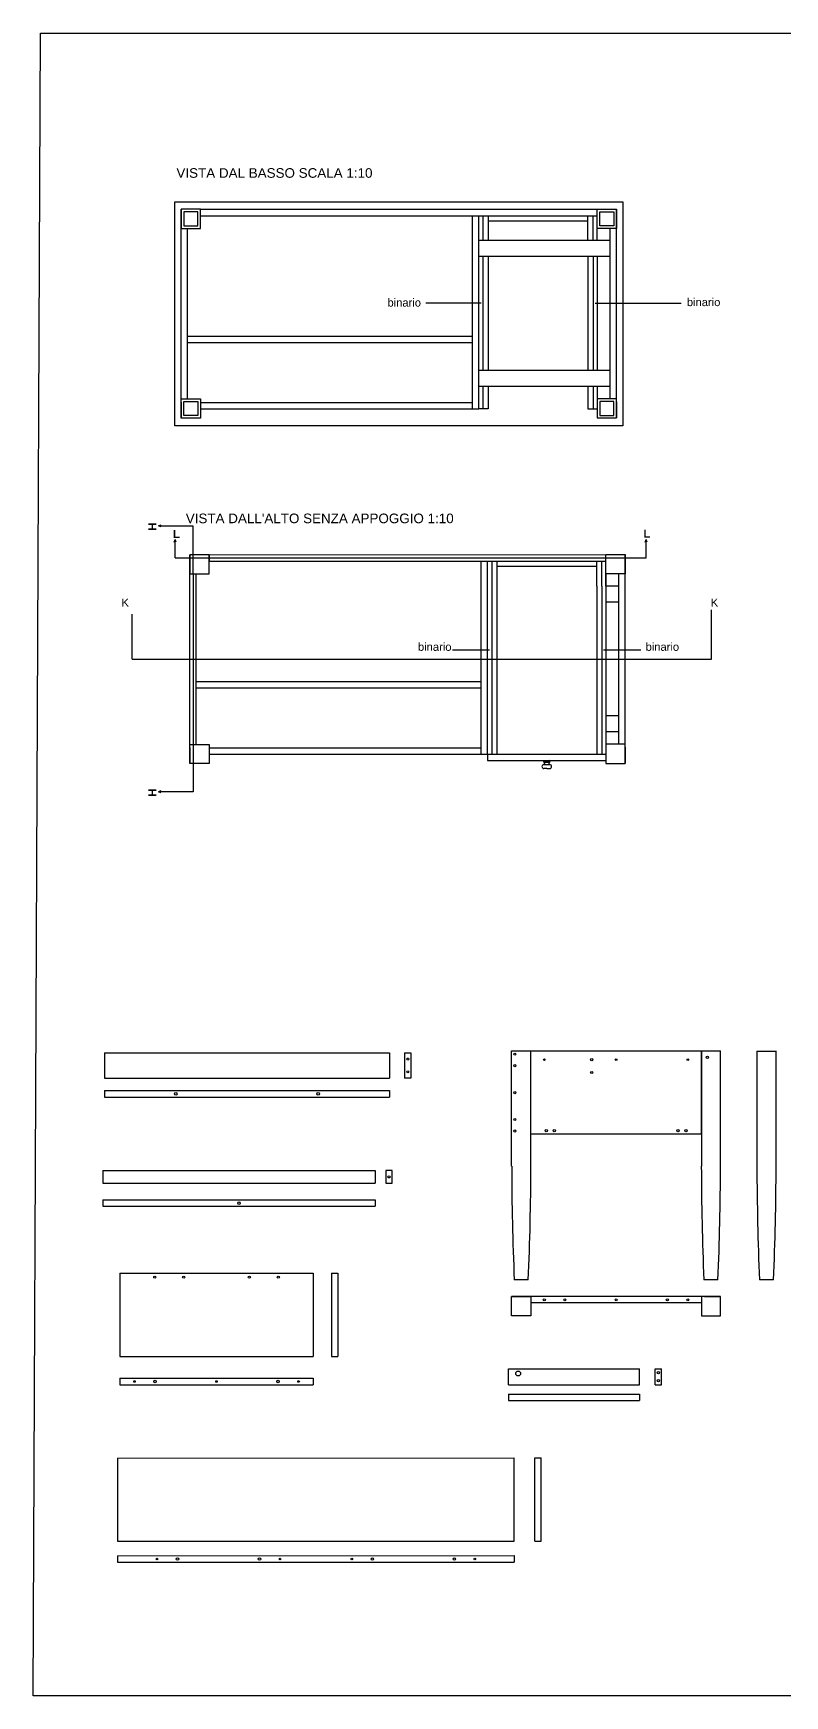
# Model space of a CAD drawing. Header units: millimetres. Extents: x 233 to 6102, y 2 to 2508.
# Drawn here: x 5542 to 5777, y 1817 to 2336 of the extents above; entities that cross this region are included whole.
import ezdxf

# ---------------------------------------------------------------- set-up
doc = ezdxf.new("R2010")
doc.units = ezdxf.units.MM
for name, color, linetype in [('ALTRE LINEE', 70, 'Continuous'), ('G-ANNO-GEOMETRY', 7, 'Continuous'), ('G-ANNO-SYSTEM', 7, 'Continuous'), ('LINEE SEZIONE', 129, 'Continuous'), ('PDF _Geometria', 7, 'Continuous'), ('Viti', 3, 'Continuous')]:
    doc.layers.add(name, color=color, linetype=linetype)
doc.styles.add('ARIAL-BOLD', font='')
doc.styles.get("Standard").update_dxf_attribs({"font": 'arial.ttf'})
doc.styles.get('ARIAL-BOLD').set_extended_font_data('Arial', bold=True)

msp = doc.modelspace()

# ---------------------------------------------------------------- hatches: boundary and pattern name
at = {"layer": 'LINEE SEZIONE'}
h = msp.add_hatch(color=256, dxfattribs=at)
h.dxf.hatch_style = 1
h.paths.add_polyline_path([(5581.9, 2182.01), (5581.9, 2182.63), (5581.14, 2182.32)])
h = msp.add_hatch(color=256, dxfattribs=at)
h.dxf.hatch_style = 1
h.paths.add_polyline_path([(5586.05, 2177.32), (5586.66, 2177.32), (5586.35, 2178.07)])
h = msp.add_hatch(color=256, dxfattribs=at)
h.dxf.hatch_style = 1
h.paths.add_polyline_path([(5733.17, 2177.32), (5733.78, 2177.32), (5733.47, 2178.07)])
h = msp.add_hatch(color=256, dxfattribs=at)
h.dxf.hatch_style = 1
h.paths.add_polyline_path([(5581.9, 2098.92), (5581.9, 2099.53), (5581.14, 2099.23)])

# ---------------------------------------------------------------- linework, layer by layer
at = {"layer": 'ALTRE LINEE'}
for p, q in [((5586.22, 2283.65), (5726.22, 2283.65)), ((5586.22, 2213.65), (5586.22, 2283.65)), ((5586.22, 2283.65), (5586.22, 2283.65)), ((5586.22, 2283.65), (5586.22, 2283.65)), ((5588.22, 2276.24), (5588.22, 2281.27)), ((5594.22, 2281.27), (5718.22, 2281.32)), ((5724.22, 2276.29), (5724.22, 2281.32)), ((5726.22, 2283.65), (5726.22, 2213.65)), ((5588.22, 2220.95), (5588.22, 2276.24)), ((5590.22, 2222.02), (5590.22, 2275.27)), ((5594.22, 2279.27), (5718.22, 2279.27)), ((5679.22, 2218.95), (5679.22, 2279.27)), ((5681.22, 2218.95), (5681.22, 2279.27)), ((5682.52, 2279.27), (5682.52, 2271.48)), ((5684.12, 2279.27), (5684.12, 2271.48)), ((5684.12, 2277.67), (5715.32, 2277.67)), ((5715.32, 2271.48), (5715.32, 2279.27)), ((5716.92, 2271.48), (5716.92, 2279.27)), ((5718.22, 2271.48), (5718.22, 2275.32)), ((5722.22, 2222.07), (5722.22, 2275.32)), ((5724.22, 2221), (5724.22, 2276.29)), ((5722.22, 2271.48), (5681.22, 2271.48)), ((5722.22, 2266.48), (5681.22, 2266.48)), ((5682.52, 2266.48), (5682.52, 2230.91)), ((5684.12, 2266.48), (5684.12, 2230.91)), ((5715.32, 2266.48), (5715.32, 2230.91)), ((5716.92, 2266.48), (5716.92, 2230.91)), ((5718.22, 2266.48), (5718.22, 2230.91)), ((5681.93, 2251.95), (5664.68, 2251.95)), ((5717.55, 2251.92), (5744.41, 2251.92)), ((5590.22, 2241.64), (5679.22, 2241.64)), ((5590.22, 2239.64), (5679.22, 2239.64)), ((5722.22, 2230.91), (5681.22, 2230.91)), ((5722.22, 2225.91), (5681.22, 2225.91)), ((5682.52, 2225.91), (5682.52, 2218.95)), ((5684.12, 2225.91), (5684.12, 2218.95)), ((5715.32, 2225.91), (5715.32, 2218.95)), ((5716.92, 2225.91), (5716.92, 2218.95)), ((5718.22, 2225.91), (5718.22, 2222.07)), ((5588.22, 2221.05), (5588.22, 2216.02)), ((5594.22, 2220.95), (5679.22, 2220.95)), ((5594.22, 2218.95), (5679.22, 2218.95)), ((5679.22, 2218.95), (5681.22, 2218.95)), ((5724.22, 2221.1), (5724.22, 2216.07)), ((5726.22, 2213.65), (5586.22, 2213.65)), ((5590.94, 2168.32), (5590.94, 2173.35)), ((5596.94, 2173.35), (5720.94, 2173.4)), ((5596.94, 2171.35), (5720.94, 2171.35)), ((5681.94, 2111.02), (5681.94, 2171.35)), ((5683.94, 2111.02), (5683.94, 2171.35)), ((5685.24, 2171.35), (5685.24, 2163.56)), ((5686.84, 2171.35), (5686.84, 2163.56)), ((5718.04, 2163.56), (5718.04, 2171.35)), ((5719.64, 2163.56), (5719.64, 2171.35)), ((5726.94, 2168.37), (5726.94, 2173.4)), ((5590.94, 2113.02), (5590.94, 2168.32)), ((5592.94, 2114.09), (5592.94, 2167.35)), ((5686.84, 2169.75), (5718.04, 2169.75)), ((5720.94, 2167.4), (5720.94, 2114.14)), ((5720.94, 2163.56), (5720.94, 2167.4)), ((5724.94, 2114.14), (5724.94, 2167.4)), ((5726.94, 2113.07), (5726.94, 2168.37)), ((5685.24, 2163.56), (5685.24, 2117.98)), ((5686.84, 2163.56), (5686.84, 2117.98)), ((5718.04, 2163.56), (5718.04, 2117.98)), ((5719.64, 2163.56), (5719.64, 2117.98)), ((5724.94, 2163.56), (5720.94, 2163.56)), ((5720.94, 2158.56), (5720.94, 2122.98)), ((5724.94, 2158.56), (5720.94, 2158.56)), ((5672.99, 2143.63), (5684.59, 2143.63)), ((5720.2, 2143.63), (5731.8, 2143.63)), ((5592.94, 2133.71), (5681.94, 2133.71)), ((5592.94, 2131.71), (5681.94, 2131.71)), ((5724.94, 2122.98), (5720.94, 2122.98)), ((5685.24, 2117.98), (5685.24, 2111.02)), ((5686.84, 2117.98), (5686.84, 2111.02)), ((5718.04, 2117.98), (5718.04, 2111.02)), ((5719.64, 2117.98), (5719.64, 2111.02)), ((5720.94, 2117.98), (5720.94, 2114.14)), ((5724.94, 2117.98), (5720.94, 2117.98)), ((5590.94, 2113.12), (5590.94, 2108.09)), ((5596.94, 2113.02), (5681.94, 2113.02)), ((5596.94, 2111.02), (5681.94, 2111.02)), ((5681.94, 2111.02), (5683.94, 2111.02)), ((5683.94, 2111.02), (5720.94, 2111.02)), ((5683.94, 2111.02), (5683.94, 2109.02)), ((5683.94, 2109.02), (5720.94, 2109.02)), ((5726.94, 2113.17), (5726.94, 2108.14)), ((5701.44, 2108.82), (5701.44, 2108.72)), ((5703.44, 2108.77), (5701.44, 2108.77)), ((5701.5, 2107.82), (5703.37, 2107.82)), ((5702.44, 2106.52), (5701.5, 2106.52)), ((5701.64, 2108.52), (5703.24, 2108.52)), ((5701.82, 2107.94), (5701.82, 2107.82)), ((5702.44, 2106.52), (5703.37, 2106.52)), ((5703.05, 2107.94), (5703.05, 2107.82)), ((5703.44, 2108.72), (5703.44, 2108.82)), ((5703.44, 2108.82), (5703.44, 2108.72)), ((5690.44, 1914.02), (5690.44, 1919.02)), ((5690.44, 1919.02), (5731.44, 1919.02)), ((5731.44, 1914.02), (5731.44, 1919.02)), ((5736.33, 1914.02), (5736.33, 1919.02)), ((5736.33, 1919.02), (5738.33, 1919.02)), ((5738.33, 1914.02), (5738.33, 1919.02)), ((5690.44, 1914.02), (5731.44, 1914.02)), ((5736.33, 1914.02), (5738.33, 1914.02)), ((5690.44, 1911.11), (5731.44, 1911.11)), ((5690.44, 1911.11), (5690.44, 1909.11)), ((5690.44, 1909.11), (5731.44, 1909.11)), ((5731.44, 1911.11), (5731.44, 1909.11))]:
    msp.add_line(p, q, dxfattribs=at)
at = {"layer": 'ALTRE LINEE', "lineweight": -3}
for p, q in [((5684.12, 2218.95), (5681.22, 2218.95)), ((5715.32, 2218.95), (5718.22, 2218.95))]:
    msp.add_line(p, q, dxfattribs=at)
at = {"layer": 'ALTRE LINEE', "color": 4}
for p, q in [((5564.28, 2017.76), (5653.28, 2017.76)), ((5564.28, 2017.76), (5564.28, 2009.76)), ((5653.28, 2017.76), (5653.28, 2009.76)), ((5658.02, 2017.76), (5658.02, 2009.76)), ((5658.02, 2017.76), (5660.02, 2017.76)), ((5660.02, 2017.76), (5660.02, 2009.76)), ((5564.28, 2009.76), (5653.28, 2009.76)), ((5564.28, 2005.9), (5653.28, 2005.9)), ((5564.28, 2005.9), (5564.28, 2003.9)), ((5653.28, 2005.9), (5653.28, 2003.9)), ((5660.02, 2009.76), (5658.02, 2009.76)), ((5564.28, 2003.9), (5653.28, 2003.9))]:
    msp.add_line(p, q, dxfattribs=at)
at = {"layer": 'ALTRE LINEE', "color": 30, "true_color": 0xf8991e}
for p, q in [((5691.48, 1982.29), (5691.48, 2018.29)), ((5691.48, 2018.29), (5756.74, 2018.29)), ((5697.48, 1982.28), (5697.48, 2018.28)), ((5750.74, 2018.28), (5750.74, 1982.28)), ((5750.74, 1992.28), (5750.74, 2018.28)), ((5756.74, 1982.29), (5756.74, 2018.29)), ((5768.1, 2018.28), (5768.1, 1982.28)), ((5768.1, 2018.28), (5774.1, 2018.28)), ((5774.1, 1982.29), (5774.1, 2018.29)), ((5750.74, 2001.89), (5750.74, 2005.83)), ((5750.74, 1992.28), (5697.48, 1992.28)), ((5696.68, 1946.79), (5692.28, 1946.79)), ((5755.94, 1946.79), (5751.54, 1946.79)), ((5773.3, 1946.79), (5768.9, 1946.79)), ((5696.51, 1941.55), (5691.48, 1941.55)), ((5751.81, 1941.55), (5696.51, 1941.55)), ((5750.74, 1939.55), (5697.48, 1939.55)), ((5751.71, 1941.55), (5756.74, 1941.55))]:
    msp.add_line(p, q, dxfattribs=at)
at = {"layer": 'ALTRE LINEE', "color": 6}
for p, q in [((5563.79, 1980.94), (5648.79, 1980.94)), ((5563.79, 1980.94), (5563.79, 1976.94)), ((5648.79, 1980.94), (5648.79, 1976.94)), ((5652.16, 1980.94), (5652.16, 1976.94)), ((5654.16, 1980.94), (5652.16, 1980.94)), ((5654.16, 1976.94), (5654.16, 1980.94)), ((5563.79, 1976.94), (5648.79, 1976.94)), ((5652.16, 1976.94), (5654.16, 1976.94)), ((5563.79, 1971.75), (5648.79, 1971.75)), ((5563.79, 1971.75), (5563.79, 1969.75)), ((5563.79, 1969.75), (5648.79, 1969.75)), ((5648.79, 1971.75), (5648.79, 1969.75))]:
    msp.add_line(p, q, dxfattribs=at)
at = {"layer": 'ALTRE LINEE', "color": 2}
for p, q in [((5569.11, 1948.86), (5629.43, 1948.86)), ((5569.11, 1948.86), (5569.11, 1922.86)), ((5629.43, 1948.86), (5629.43, 1922.86)), ((5635.18, 1948.86), (5635.18, 1922.86)), ((5635.18, 1948.86), (5637.18, 1948.86)), ((5637.18, 1948.86), (5637.18, 1922.86)), ((5569.11, 1922.86), (5629.43, 1922.86)), ((5635.18, 1922.86), (5637.18, 1922.86)), ((5569.11, 1916.01), (5629.43, 1916.01)), ((5569.11, 1916.01), (5569.11, 1914.01)), ((5569.11, 1914.01), (5629.43, 1914.01)), ((5629.43, 1916.01), (5629.43, 1914.01))]:
    msp.add_line(p, q, dxfattribs=at)
at = {"layer": 'ALTRE LINEE', "color": 5}
for p, q in [((5568.28, 1891.1), (5692.28, 1891.15)), ((5568.28, 1891.1), (5568.29, 1865.1)), ((5692.29, 1865.15), (5692.28, 1891.15)), ((5698.68, 1865.15), (5698.67, 1891.15)), ((5698.67, 1891.15), (5700.67, 1891.15)), ((5700.68, 1865.15), (5700.67, 1891.15)), ((5568.29, 1865.1), (5692.29, 1865.15)), ((5698.68, 1865.15), (5700.68, 1865.15)), ((5568.29, 1860.57), (5692.29, 1860.62)), ((5568.29, 1860.57), (5568.29, 1858.57)), ((5692.29, 1860.62), (5692.29, 1858.62)), ((5568.29, 1858.57), (5692.29, 1858.62))]:
    msp.add_line(p, q, dxfattribs=at)
at = {"layer": 'ALTRE LINEE'}
for points in [[(5588.22, 2275.27), (5594.22, 2275.27), (5594.22, 2281.27), (5588.22, 2281.27), (5588.22, 2275.27)], [(5724.22, 2275.32), (5718.22, 2275.32), (5718.22, 2281.32), (5724.22, 2281.32), (5724.22, 2275.32)], [(5588.22, 2222.02), (5594.22, 2222.02), (5594.22, 2216.02), (5588.22, 2216.02), (5588.22, 2222.02)], [(5724.22, 2222.07), (5718.22, 2222.07), (5718.22, 2216.07), (5724.22, 2216.07), (5724.22, 2222.07)], [(5590.94, 2167.35), (5596.94, 2167.35), (5596.94, 2173.35), (5590.94, 2173.35), (5590.94, 2167.35)], [(5726.94, 2167.4), (5720.94, 2167.4), (5720.94, 2173.4), (5726.94, 2173.4), (5726.94, 2167.4)], [(5590.94, 2114.09), (5596.94, 2114.09), (5596.94, 2108.09), (5590.94, 2108.09), (5590.94, 2114.09)], [(5726.94, 2114.14), (5720.94, 2114.14), (5720.94, 2108.14), (5726.94, 2108.14), (5726.94, 2114.14)]]:
    msp.add_lwpolyline(points, dxfattribs=at)
for points in [[(5589.02, 2276.07), (5593.42, 2276.07), (5593.42, 2280.47), (5589.02, 2280.47)], [(5723.42, 2276.12), (5719.02, 2276.12), (5719.02, 2280.52), (5723.42, 2280.52)], [(5589.02, 2221.22), (5593.42, 2221.22), (5593.42, 2216.82), (5589.02, 2216.82)], [(5723.42, 2221.27), (5719.02, 2221.27), (5719.02, 2216.87), (5723.42, 2216.87)]]:
    msp.add_lwpolyline(points, close=True, dxfattribs=at)
at = {"layer": 'ALTRE LINEE', "color": 30, "true_color": 0xf8991e}
for points in [[(5697.48, 1941.55), (5697.48, 1935.55), (5691.48, 1935.55), (5691.48, 1941.55), (5697.48, 1941.55)], [(5750.74, 1941.55), (5750.74, 1935.55), (5756.74, 1935.55), (5756.74, 1941.55), (5750.74, 1941.55)]]:
    msp.add_lwpolyline(points, dxfattribs=at)
at = {"layer": 'ALTRE LINEE'}
for centre, radius, start, end in [((5701.64, 2108.82), 0.2, 90, 180), ((5703.24, 2108.82), 0.2, 0, 90), ((5701.59, 2107.17), 0.657, 98.1712, 261.8288), ((5701.64, 2108.72), 0.2, 180, 270), ((5701.51, 2108.34), 0.2, 28.9875, 72.0104), ((5700.75, 2107.92), 1.07, 358.9617, 28.9875), ((5704.12, 2107.92), 1.07, 151.0125, 181.0383), ((5703.36, 2108.34), 0.2, 107.9896, 151.0125), ((5703.24, 2108.72), 0.2, 270, 0), ((5703.28, 2107.17), 0.657, 278.1712, 81.8288)]:
    msp.add_arc(centre, radius, start, end, dxfattribs=at)
at = {"layer": 'ALTRE LINEE', "color": 30, "true_color": 0xf8991e}
for centre, start, end in [((6587.04, 1984.71), 180.15499, 182.42692), ((4801.93, 1984.71), 357.57308, 359.84501), ((6646.29, 1984.71), 180.15499, 182.42692), ((4861.18, 1984.71), 357.57308, 359.84501), ((6663.66, 1984.71), 180.15499, 182.42692), ((4878.55, 1984.71), 357.57308, 359.84501)]:
    msp.add_arc(centre, 895.56, start, end, dxfattribs=at)
at = {"layer": 'G-ANNO-GEOMETRY', "lineweight": -3}
msp.add_lwpolyline([(5544.25, 2336.28), (6101.58, 2336.28), (6099.34, 1816.83), (5542.01, 1816.83)], close=True, dxfattribs=at)
at = {"layer": 'LINEE SEZIONE'}
for p, q in [((5581.9, 2182.63), (5581.14, 2182.32)), ((5581.9, 2182.01), (5581.14, 2182.32)), ((5591.94, 2182.3), (5581.84, 2182.3)), ((5591.94, 2167.35), (5591.94, 2182.3)), ((5586.05, 2177.32), (5586.35, 2178.07)), ((5586.66, 2177.32), (5586.35, 2178.07)), ((5586.38, 2172.35), (5586.38, 2177.35)), ((5733.17, 2177.32), (5733.47, 2178.07)), ((5733.78, 2177.32), (5733.47, 2178.07)), ((5733.5, 2172.35), (5733.5, 2177.35)), ((5733.5, 2172.35), (5733.5, 2177.35)), ((5586.38, 2172.35), (5733.5, 2172.35)), ((5596.94, 2173.35), (5596.94, 2171.35)), ((5591.94, 2167.35), (5591.94, 2099.24)), ((5753.91, 2140.72), (5753.91, 2156.12)), ((5572.89, 2140.72), (5572.89, 2154.8)), ((5572.89, 2140.72), (5753.91, 2140.72)), ((5581.9, 2099.53), (5581.14, 2099.23)), ((5581.9, 2098.92), (5581.14, 2099.23)), ((5591.94, 2099.24), (5581.72, 2099.24))]:
    msp.add_line(p, q, dxfattribs=at)
at = {"layer": 'PDF _Geometria', "color": 5, "lineweight": 25}
for centre, radius in [((5587.09, 1859.55), 0.401), ((5612.71, 1859.55), 0.4), ((5647.95, 1859.55), 0.4), ((5673.57, 1859.55), 0.4)]:
    msp.add_circle(centre, radius, dxfattribs=at)
at = {"layer": 'Viti'}
for centre, radius in [((5659.02, 2015.76), 0.336), ((5692.48, 2017.28), 0.336), ((5716.48, 2015.57), 0.336), ((5752.62, 2016.29), 0.336), ((5659.02, 2011.76), 0.336), ((5692.48, 2013.69), 0.336), ((5716.48, 2011.57), 0.336), ((5692.48, 2005.28), 0.336), ((5692.48, 1996.88), 0.336), ((5692.48, 1993.28), 0.336), ((5702.28, 1993.38), 0.349), ((5704.78, 1993.38), 0.349), ((5743.44, 1993.38), 0.349), ((5745.94, 1993.38), 0.349), ((5653.16, 1978.94), 0.336), ((5579.97, 1947.61), 0.336), ((5589.02, 1947.61), 0.336), ((5609.53, 1947.61), 0.336), ((5618.57, 1947.61), 0.336), ((5701.67, 1940.55), 0.336), ((5708.11, 1940.55), 0.336), ((5724.11, 1940.55), 0.336), ((5740.14, 1940.54), 0.336), ((5746.53, 1940.55), 0.336), ((5693.5, 1917.5), 0.757), ((5737.33, 1917.77), 0.349), ((5737.33, 1915.27), 0.349)]:
    msp.add_circle(centre, radius, dxfattribs=at)
at = {"layer": 'Viti', "lineweight": 25}
for centre, radius in [((5701.69, 2015.57), 0.25), ((5724.11, 2015.57), 0.25), ((5746.53, 2015.57), 0.251), ((5586.53, 2004.9), 0.4), ((5631.03, 2004.9), 0.4), ((5606.29, 1970.75), 0.401), ((5573.65, 1915.01), 0.251), ((5580.05, 1915.01), 0.401), ((5599.27, 1915.01), 0.251), ((5618.49, 1915.01), 0.4), ((5624.89, 1915.01), 0.251)]:
    msp.add_circle(centre, radius, dxfattribs=at)
at = {"layer": 'Viti', "color": 5, "lineweight": 25}
for centre, radius in [((5580.69, 1859.55), 0.25), ((5619.12, 1859.55), 0.251), ((5641.54, 1859.55), 0.25), ((5679.97, 1859.55), 0.25)]:
    msp.add_circle(centre, radius, dxfattribs=at)

# ---------------------------------------------------------------- texts
at = {"layer": 'ALTRE LINEE', "char_height": 2.5, "attachment_point": 1}
for width, insert in [(35.3159, (5652.68, 2253.38)), (35.3159, (5746.21, 2253.52)), (17.7814, (5662.2, 2145.82)), (17.7814, (5733.32, 2145.82))]:
    msp.add_mtext_dynamic_manual_height_columns('binario', width=width, gutter_width=12.5, heights=[0], dxfattribs=dict(at, insert=insert))
at = {"layer": 'G-ANNO-GEOMETRY', "char_height": 3, "attachment_point": 1}
for s, width, heights, insert in [('VISTA DAL BASSO SCALA 1:10', 72.5074, [3.33], (5586.74, 2294.12)), ("VISTA DALL'ALTO SENZA APPOGGIO 1:10", 101.2578, [5.68], (5589.66, 2186.2))]:
    msp.add_mtext_dynamic_manual_height_columns(s, width=width, gutter_width=12.5, heights=heights, dxfattribs=dict(at, insert=insert))
at = {"layer": 'G-ANNO-SYSTEM', "char_height": 2.5, "attachment_point": 1, "rotation": 270, "style": 'ARIAL-BOLD'}
for insert in [(5580.42, 2183.36), (5580.42, 2100.27)]:
    msp.add_mtext_dynamic_manual_height_columns('H', width=4.9374, gutter_width=12.5, heights=[0], dxfattribs=dict(at, insert=insert))
at = {"layer": 'G-ANNO-SYSTEM', "char_height": 2.5, "attachment_point": 1, "style": 'ARIAL-BOLD'}
for insert in [(5585.68, 2181.11), (5732.65, 2181.14)]:
    msp.add_mtext_dynamic_manual_height_columns('L', width=4.9374, gutter_width=12.5, heights=[0], dxfattribs=dict(at, insert=insert))
at = {"layer": 'LINEE SEZIONE', "color": 7, "char_height": 2.5, "attachment_point": 1}
for insert in [(5569.58, 2159.64), (5753.69, 2159.64)]:
    msp.add_mtext_dynamic_manual_height_columns('K', width=10.8041, gutter_width=12.5, heights=[0], dxfattribs=dict(at, insert=insert))

doc.saveas('drawing.dxf')
